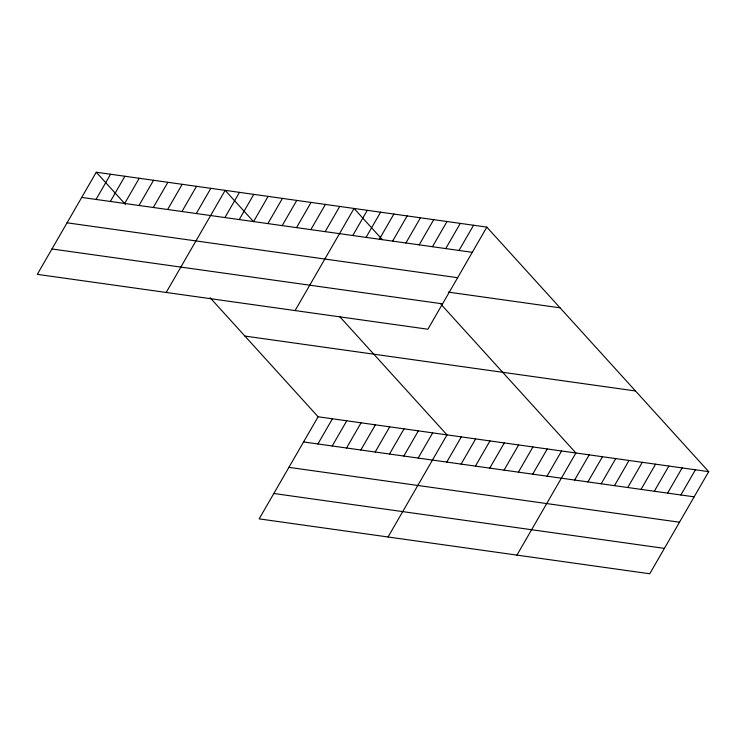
<?xml version="1.0" encoding="UTF-8"?>
<svg xmlns="http://www.w3.org/2000/svg" width="746" height="746" viewBox="0 0 746 746"><rect width="100%" height="100%" fill="white"/><g stroke="black" fill="none" stroke-linecap="round" stroke-linejoin="round"><path stroke-width="1.12" d="M486.84 227.12L96.253 172.233L37.3 274.351L427.887 329.228L486.84 227.12L708.7 471.649L649.747 573.767L259.16 518.88L318.113 416.772L708.7 471.649M96.029 199.443L110.576 174.247M110.352 201.457L124.899 176.261M124.675 203.462L139.222 178.275M138.998 205.476L153.545 180.28M153.312 207.491L167.859 182.294M167.636 209.505L182.183 184.309M181.959 211.519L196.506 186.323M196.282 213.533L210.829 188.337M166.19 292.46L225.152 190.342L253.537 221.637L268.112 196.385M224.928 217.552L239.466 192.356M239.242 219.566L253.789 194.37M267.889 223.595L282.436 198.399M282.212 225.6L296.759 200.413M296.535 227.614L311.082 202.418M310.849 229.628L325.396 204.432M325.172 231.642L339.719 206.446M295.09 310.569L354.042 208.46L382.428 239.746M352.774 235.522L367.321 210.325M366.053 237.387L380.6 212.19M379.332 239.252L393.879 214.055M392.62 241.117L407.157 215.92M405.899 242.982L420.446 217.785M419.177 244.847L433.724 219.65M317.889 443.973L332.436 418.776M432.456 246.712L447.003 221.525M445.735 248.586L460.282 223.39M332.212 445.987L346.759 420.791M459.014 250.451L473.561 225.255M346.536 448.001L361.083 422.805M360.85 450.015L375.397 424.819M375.173 452.029L389.72 426.833M389.496 454.034L404.043 428.838M403.819 456.048L418.366 430.852M418.142 458.063L432.689 432.866M388.051 536.989L447.003 434.881L339.7 316.612M446.779 462.091L461.326 436.895M461.103 464.096L475.65 438.909M475.426 466.11L489.973 440.914M489.749 468.124L504.296 442.928M504.072 470.139L518.619 444.942M518.386 472.153L532.933 446.957M532.709 474.158L547.256 448.971M547.032 476.172L561.579 450.976M516.95 555.108L575.903 452.99L441.035 304.34M574.634 480.051L589.181 454.855M587.913 481.916L602.46 456.72M601.192 483.781L615.739 458.594M614.471 485.655L629.018 460.459M627.75 487.52L642.297 462.324M641.038 489.385L655.585 464.189M654.317 491.25L668.864 466.054M667.595 493.115L682.142 467.919M680.874 494.98L695.421 469.784M81.706 197.429L472.293 252.316M67.056 222.812L457.643 277.699M448.281 292.106L560.05 307.818M51.959 248.968L442.537 303.846M244.902 336.073L635.489 390.96M303.566 441.958L694.153 496.845M288.916 467.35L679.494 522.228M273.81 493.498L664.397 548.385M96.253 172.233L125.393 204.348M210.083 297.701L318.113 416.772"/></g></svg>
